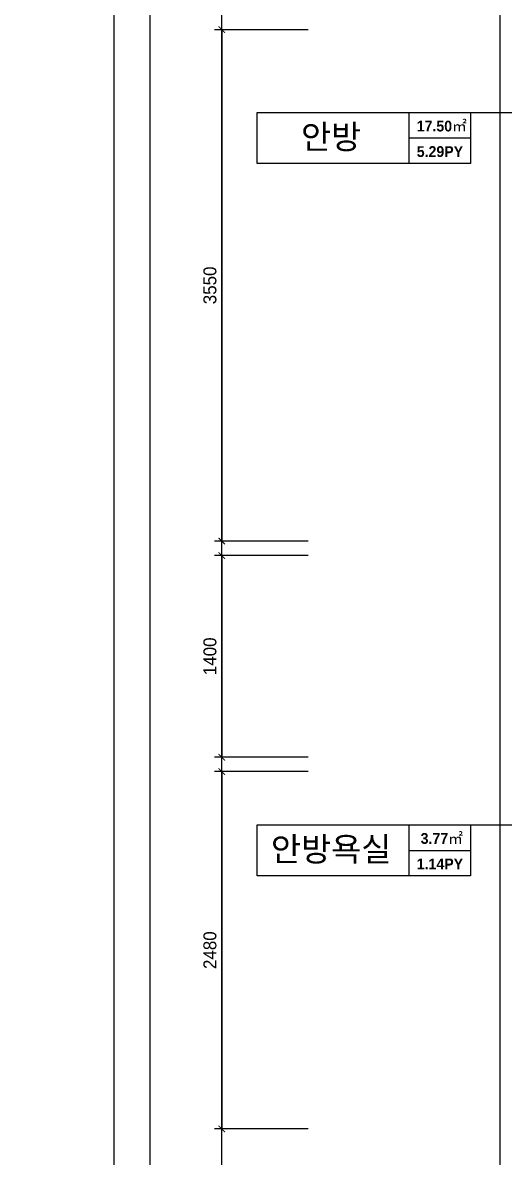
# Model space of a CAD drawing. Header units: millimetres. Extents: x -551172 to 232469, y -3435 to 261611.
# Drawn here: x 66897 to 70241, y 102727 to 110604 of the extents above; entities that cross this region are included whole.
import ezdxf
from ezdxf.enums import TextEntityAlignment as Align

# ---------------------------------------------------------------- set-up
doc = ezdxf.new("R2010")
doc.units = ezdxf.units.MM
doc.header["$LTSCALE"] = 10
doc.header["$PDMODE"] = 3
doc.layers.get('DEFPOINTS').update_dxf_attribs({"color": 248})
for name, color, linetype in [('0-ELC TEXT', 7, 'Continuous'), ('03-TEXT', 3, 'Continuous'), ('06-FUR', 6, 'Continuous'), ('07-DIM WAL', 5, 'Continuous'), ('F-SYM', 7, 'Continuous'), ('FORM(YOURNAME)-11', 1, 'Continuous'), ('도면층2', 2, 'Continuous')]:
    doc.layers.add(name, color=color, linetype=linetype)
doc.styles.add('YOURNAME', font='HY울릉도M.TTF')
doc.styles.add('넥슨고딕', font='NEXONLv1GothicBold.ttf')
doc.styles.add('코레일둥고', font='Korail_Round_Gothic_Medium.ttf')
doc.linetypes.add('ZIGZAG', pattern='A,0.0001,-0.2,[131,ltypeshp.shx,S=0.2,R=0,X=-0.2,Y=0],-0.4,[131,ltypeshp.shx,S=0.2,R=180,X=0.2,Y=0],-0.2', length=0.8001)
doc.dimstyles.new('YOURNAME-50', dxfattribs={"dimscale": 50, "dimtxt": 1.8, "dimasz": 0.9, "dimexe": 1, "dimexo": 3, "dimgap": 0.7, "dimtad": 1, "dimdec": 0, "dimzin": 0, "dimdsep": 46, "dimtxsty": 'YOURNAME', "dimblk": 'ARCHTICK', "dimcen": 0, "dimclrd": 1, "dimclre": 1, "dimclrt": 7, "dimadec": 0, "dimazin": 0, "dimtfac": 1, "dimtdec": 0, "dimtix": 1, "dimtmove": 2, "dimatfit": 3, "dimldrblk": 'ARCHTICK', "dimfxl": 1, "dimtolj": 1, "dimtzin": 0, "dimarcsym": 0})

# ---------------------------------------------------------------- blocks, each defined once
blk = doc.blocks.new('FORM-PLAN')
at = {"layer": 'DEFPOINTS', "color": 158}
for points in [[(-71444, -2285), (10556, -2285), (10556, 55115), (-71444, 55115)], [(-69444, 53115), (-64, 53115), (-64, 1215), (-69444, 1215)]]:
    blk.add_lwpolyline(points, close=True, dxfattribs=at)
at = {"layer": 'FORM(YOURNAME)-11', "color": 250}
blk.add_lwpolyline([(-72444, -3285), (11556, -3285), (11556, 56115), (-72444, 56115)], close=True, dxfattribs=at)
at = {"layer": 'FORM(YOURNAME)-11', "color": 3, "style": 'YOURNAME'}
for tag, height, p in [('1', 450, (9905, 18188)), ('2', 450, (9905, 17544)), ('3', 450, (9905, 16257)), ('4', 450, (9905, 14326)), ('5', 515, (9905, 12009)), ('6', 515, (9905, 9757)), ('7', 515, (9905, 7504)), ('8', 515, (9905, 5252)), ('9', 515, (9905, 2999)), ('10', 515, (5655, 811)), ('11', 515, (9905, 747)), ('12', 515, (5655, -1441)), ('13', 515, (9905, -1441))]:
    blk.add_attdef(tag, text='', height=height, dxfattribs=at).set_placement(p, align=Align.MIDDLE_RIGHT)
blk = doc.blocks.new('_ArchTick')
at = {"color": 0, "linetype": 'ByBlock', "const_width": 0.15}
blk.add_lwpolyline([(-0.5, -0.5), (0.5, 0.5)], dxfattribs=at)
blk = doc.blocks.new('*D1130')
at = {"layer": '07-DIM WAL', "color": 1, "lineweight": -2, "transparency": 16777216}
for p, q in [((68878.9, 110555.3), (68228.9, 110555.3)), ((68278.9, 110555.3), (68278.9, 107005.3)), ((68878.9, 107005.3), (68228.9, 107005.3))]:
    blk.add_line(p, q, dxfattribs=at)
at = {"layer": 'DEFPOINTS', "color": 0, "transparency": 16777216}
for p in [(69028.9, 110555.3), (68278.9, 107005.3), (69028.9, 107005.3)]:
    blk.add_point(p, dxfattribs=at)
at = {"layer": '07-DIM WAL', "color": 1, "lineweight": -2, "transparency": 16777216, "xscale": 45, "yscale": 45, "zscale": 45}
for p, rotation in [((68278.9, 110555.3), 90), ((68278.9, 107005.3), 270)]:
    blk.add_blockref('_ArchTick', p, dxfattribs=dict(at, rotation=rotation))
at = {"layer": '07-DIM WAL', "color": 7, "transparency": 16777216, "insert": (68197.1, 108780.3), "char_height": 90, "attachment_point": 5, "rotation": 90, "style": 'YOURNAME'}
blk.add_mtext('\\A1;3550', dxfattribs=at)
blk = doc.blocks.new('*D1131')
at = {"layer": '07-DIM WAL', "color": 1, "lineweight": -2, "transparency": 16777216}
for p, q in [((68878.9, 106905.3), (68228.9, 106905.3)), ((68278.9, 106905.3), (68278.9, 105505.3)), ((68878.9, 105505.3), (68228.9, 105505.3))]:
    blk.add_line(p, q, dxfattribs=at)
at = {"layer": 'DEFPOINTS', "color": 0, "transparency": 16777216}
for p in [(69028.9, 106905.3), (68278.9, 105505.3), (69028.9, 105505.3)]:
    blk.add_point(p, dxfattribs=at)
at = {"layer": '07-DIM WAL', "color": 1, "lineweight": -2, "transparency": 16777216, "xscale": 45, "yscale": 45, "zscale": 45}
for p, rotation in [((68278.9, 106905.3), 90), ((68278.9, 105505.3), 270)]:
    blk.add_blockref('_ArchTick', p, dxfattribs=dict(at, rotation=rotation))
at = {"layer": '07-DIM WAL', "color": 7, "transparency": 16777216, "insert": (68197.1, 106205.3), "char_height": 90, "attachment_point": 5, "rotation": 90, "style": 'YOURNAME'}
blk.add_mtext('\\A1;1400', dxfattribs=at)
blk = doc.blocks.new('*D1132')
at = {"layer": '07-DIM WAL', "color": 1, "lineweight": -2, "transparency": 16777216}
for p, q in [((68878.9, 105405.3), (68228.9, 105405.3)), ((68278.9, 105405.3), (68278.9, 102925.3)), ((68878.9, 102925.3), (68228.9, 102925.3))]:
    blk.add_line(p, q, dxfattribs=at)
at = {"layer": 'DEFPOINTS', "color": 0, "transparency": 16777216}
for p in [(69028.9, 105405.3), (68278.9, 102925.3), (69028.9, 102925.3)]:
    blk.add_point(p, dxfattribs=at)
at = {"layer": '07-DIM WAL', "color": 1, "lineweight": -2, "transparency": 16777216, "xscale": 45, "yscale": 45, "zscale": 45}
for p, rotation in [((68278.9, 105405.3), 90), ((68278.9, 102925.3), 270)]:
    blk.add_blockref('_ArchTick', p, dxfattribs=dict(at, rotation=rotation))
at = {"layer": '07-DIM WAL', "color": 7, "transparency": 16777216, "insert": (68197, 104165.3), "char_height": 90, "attachment_point": 5, "rotation": 90, "style": 'YOURNAME'}
blk.add_mtext('\\A1;2480', dxfattribs=at)

msp = doc.modelspace()

# ---------------------------------------------------------------- linework, layer by layer
at = {"layer": '0-ELC TEXT'}
for p, q in [((69581, 109626.7), (69581, 109980.5)), ((70005.7, 109980.5), (71263.4, 109980.5)), ((69581, 109803.6), (70005.7, 109803.6)), ((69581, 104681.4), (69581, 105035.2)), ((70005.7, 105035.2), (71263.4, 105035.2)), ((69581, 104858.3), (70005.7, 104858.3))]:
    msp.add_line(p, q, dxfattribs=at)
for points in [[(68523.8, 109980.5), (70005.7, 109980.5), (70005.7, 109626.7), (68523.8, 109626.7)], [(68523.8, 105035.2), (70005.7, 105035.2), (70005.7, 104681.4), (68523.8, 104681.4)]]:
    msp.add_lwpolyline(points, close=True, dxfattribs=at)
at = {"layer": '06-FUR', "color": 1, "linetype": 'ZIGZAG', "ltscale": 100}
msp.add_circle((77280, 106770), 15680, dxfattribs=at)
at = {"layer": '도면층2'}
msp.add_line((70211.4, 102675.3), (70211.4, 112055.3), dxfattribs=at)

# ---------------------------------------------------------------- block references
at = {"layer": 'F-SYM', "xscale": 0.2500000000000001, "yscale": 0.2500000000000001, "zscale": 0.2500000000000001}
msp.add_blockref('FORM-PLAN', (85639.9, 99374), dxfattribs=at)

# ---------------------------------------------------------------- texts
at = {"layer": '03-TEXT'}
for s, height, style, p in [('안방', 166.67, '코레일둥고', (69038.5, 109728.2)), ('17.50㎡', 75, '넥슨고딕', (69806.7, 109848.7)), ('5.29PY', 75, '넥슨고딕', (69793.9, 109671.8)), ('안방욕실', 166.67, '코레일둥고', (69038.5, 104782.9)), ('3.77㎡', 75, '넥슨고딕', (69806.7, 104903.4)), ('1.14PY', 75, '넥슨고딕', (69793.9, 104726.5))]:
    msp.add_text(s, height=height, dxfattribs=dict(at, style=style)).set_placement(p, align=Align.CENTER)

# ---------------------------------------------------------------- dimensions: what is measured, and where the dimension line sits
at = {"layer": '07-DIM WAL'}
for base, p1, p2, picture, middle in [((68278.9, 107005.3), (69028.9, 110555.3), (69028.9, 107005.3), '*D1130', (68197.1, 108780.3)), ((68278.9, 105505.3), (69028.9, 106905.3), (69028.9, 105505.3), '*D1131', (68197.1, 106205.3)), ((68278.9, 102925.3), (69028.9, 105405.3), (69028.9, 102925.3), '*D1132', (68197, 104165.3))]:
    dim = msp.add_linear_dim(base=base, p1=p1, p2=p2, angle=90, dimstyle='YOURNAME-50', dxfattribs=at)
    dim.commit()
    dim.dimension.update_dxf_attribs({"geometry": picture, "text_midpoint": middle})

doc.saveas('drawing.dxf')
